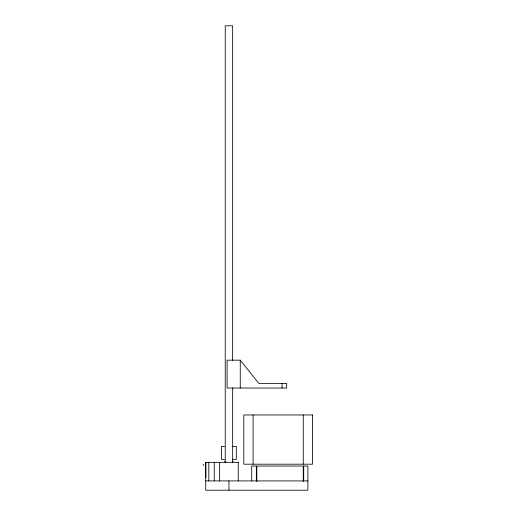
<?xml version="1.0" encoding="UTF-8"?>
<svg xmlns="http://www.w3.org/2000/svg" width="516" height="516" viewBox="0 0 516 516"><rect width="100%" height="100%" fill="white"/><g stroke="black" fill="none" stroke-linecap="round" stroke-linejoin="round"><path stroke-width="0.77" d="M240.25 360.168L227.085 360.168L227.105 388.032L286.69 388.032L286.69 383.388L258.826 383.388L240.25 360.168L240.25 388.032M224.441 446.392L221.57 446.392L221.57 459.459L224.441 459.459M232.135 446.392L236.315 446.392L236.315 459.459L232.329 459.459M224.699 461.394L225.266 461.394M232.619 461.394L233.187 461.394M238.611 462.336L205.723 462.336L205.723 490.2L307.891 490.2L307.891 466.051L303.711 466.051L303.711 480.912M205.723 480.912L307.891 480.912M303.247 414.967L303.247 464.194M303.247 481.531L303.247 466.051L256.807 466.051L256.807 481.531M282.046 383.388L282.046 388.032M256.342 480.912L256.342 466.051L251.698 466.051L251.698 480.912M253.092 414.967L253.092 464.194M238.231 462.336L238.231 480.912M232.658 360.394L232.658 25.8L225.228 25.8L225.228 462.788M232.658 387.806L232.658 462.788M228.943 480.912L228.943 490.2M219.655 462.336L219.655 480.912M214.25 462.336L214.243 480.912M208.793 462.336L208.793 480.912M205.826 462.336L205.826 477.835M203.465 464.2L203.465 465.38M312.535 414.967L243.804 414.967L243.804 464.194L312.535 464.194L312.535 414.967"/></g></svg>
